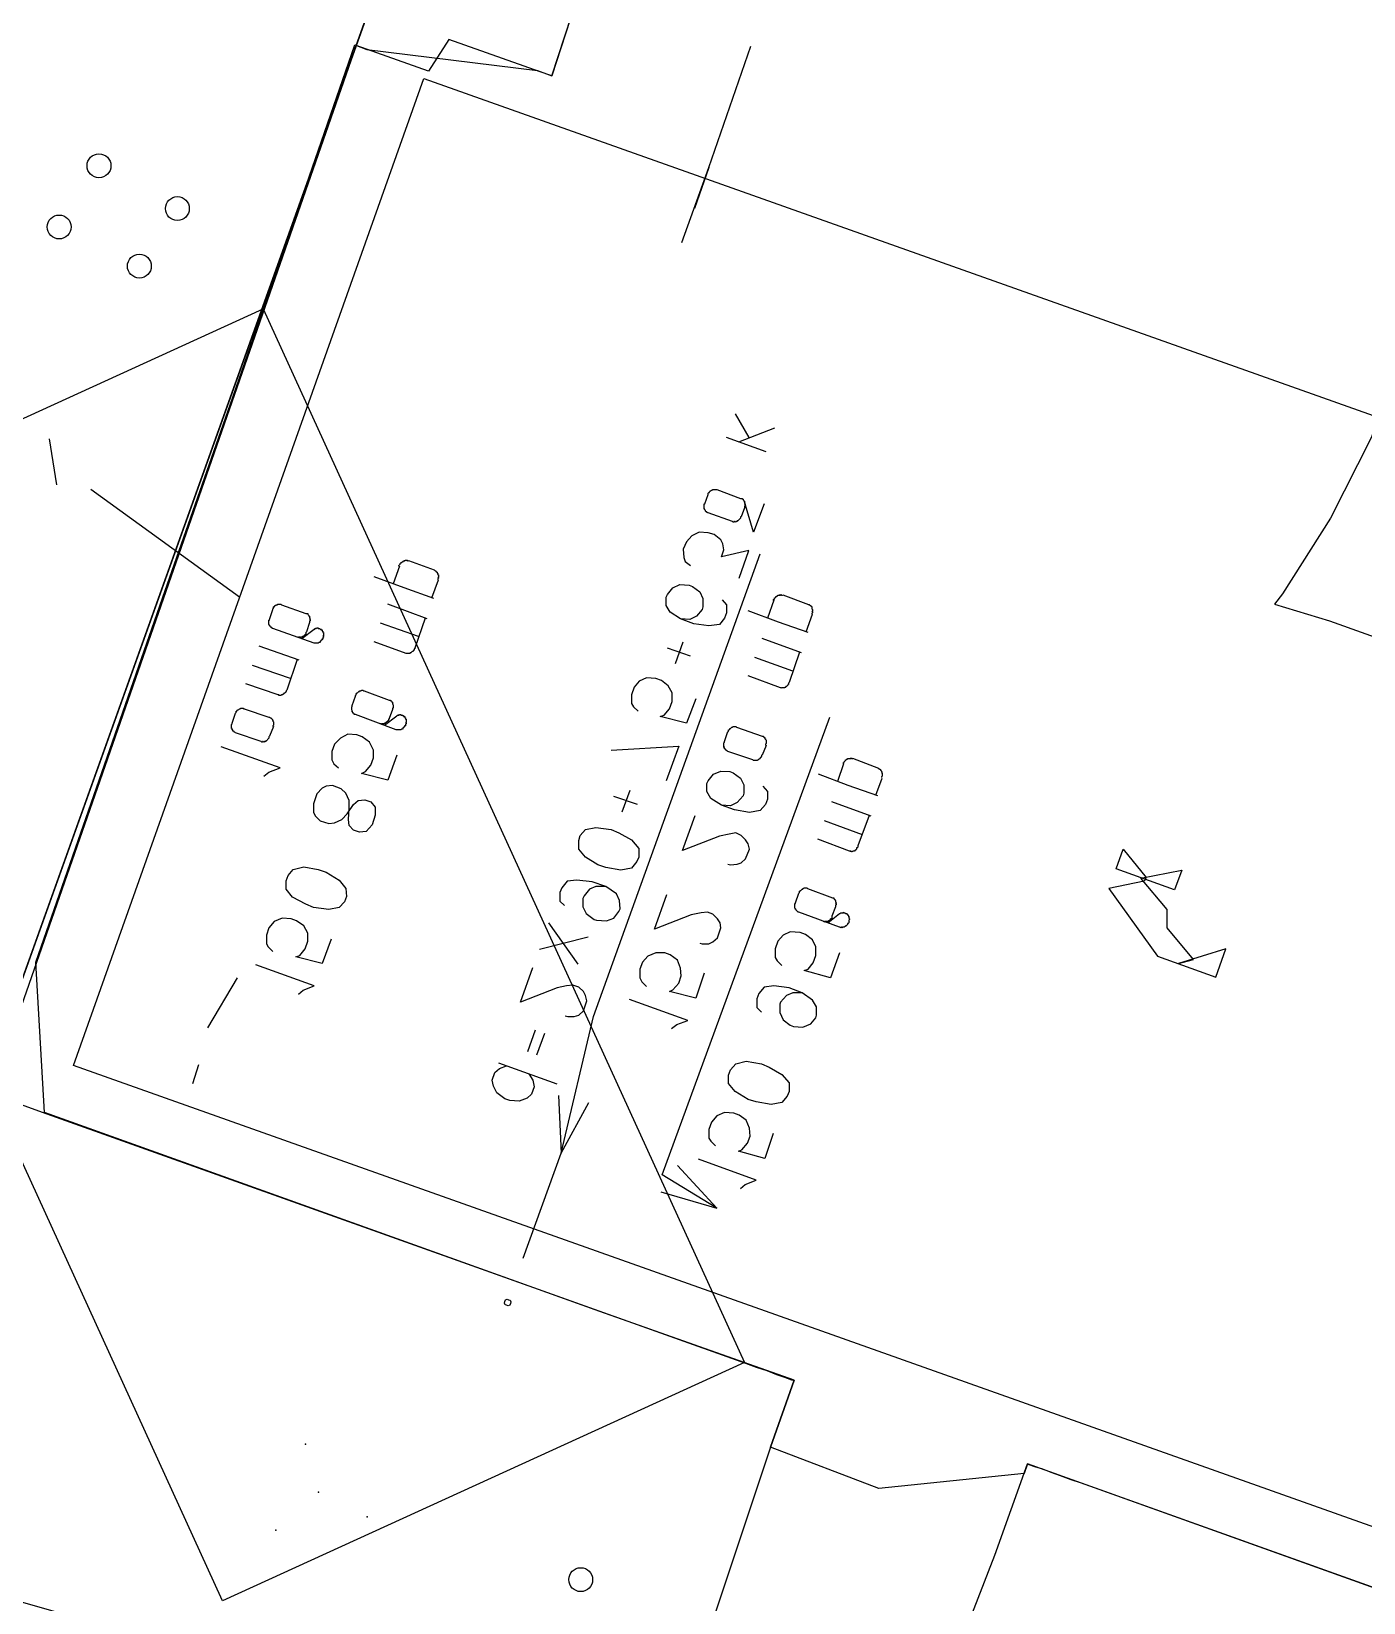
# Model space of a CAD drawing. Header units: metres. Extents: x 20 to 357, y 34 to 206.
# Drawn here: x 287.11 to 309.42, y 136.26 to 162.58 of the extents above; entities that cross this region are included whole.
import ezdxf

# ---------------------------------------------------------------- set-up
doc = ezdxf.new("R2010")
doc.units = ezdxf.units.M
for name, color, linetype in [('BOUNDARY', 7, 'Continuous'), ('BUILDING', 7, 'Continuous'), ('ELECTR_CABLE_COMM', 7, 'Continuous'), ('GRASS', 7, 'Continuous'), ('HEAT', 7, 'Continuous'), ('SEWER', 7, 'Continuous'), ('TREE', 7, 'Continuous'), ('WATER_PIPELINE', 7, 'Continuous')]:
    doc.layers.add(name, color=color, linetype=linetype)

# ---------------------------------------------------------------- blocks, each defined once
blk = doc.blocks.new('БАРБАРИС_ТУНБЕРГА')
blk.add_circle((0, 0), 0.2)
blk = doc.blocks.new('МОЖЖЕВЕЛЬНИК')
blk.add_circle((0, 0), 0.2)
blk = doc.blocks.new('КАЛИНА_ОБЫКНОВЕННАЯ')
blk.add_circle((0, 0), 0.2)

msp = doc.modelspace()

# ---------------------------------------------------------------- linework, layer by layer
at = {"layer": 'BOUNDARY'}
msp.add_lwpolyline([(309.839, 136.421), (303.79, 138.587), (303.79, 138.587), (303.735, 138.423), (301.305, 138.17), (299.49, 138.862), (299.49, 138.862), (299.886, 139.984), (299.886, 139.984), (296.631, 141.139), (293.529, 142.25), (287.326, 144.471), (287.183, 146.99), (289.35, 153.215), (290.439, 156.327), (291.462, 159.275), (291.462, 159.275), (292.528, 162.354), (292.528, 162.354), (292.726, 162.277), (295.586, 161.926), (295.828, 161.838), (295.828, 161.838), (297.796, 167.854)], dxfattribs=at)
at = {"layer": 'BUILDING'}
for points in [[(293.683, 161.794), (309.678, 156.114), (309.546, 155.77), (308.87, 154.428), (308.063, 153.16), (307.928, 152.988), (308.848, 152.709), (314.875, 150.55), (317.236, 149.713), (312.537, 136.48), (287.812, 145.26)], [(290.989, 157.933), (299.05, 140.281), (290.307, 136.288), (282.246, 153.94)], [(305.968, 147.089), (306.947, 146.737), (307.112, 147.21), (306.32, 146.968), (306.573, 147.034), (306.133, 147.562), (306.133, 147.87), (305.693, 148.398), (305.693, 148.398), (306.375, 148.53), (306.254, 148.2), (305.275, 148.552), (305.396, 148.882), (305.781, 148.409), (305.748, 148.343), (305.154, 148.222)]]:
    msp.add_lwpolyline(points, close=True, dxfattribs=at)
at = {"layer": 'ELECTR_CABLE_COMM'}
for points in [[(287.535, 154.986), (287.414, 155.756)], [(290.593, 153.105), (288.107, 154.909)], [(291.154, 152.896), (291.154, 152.907), (291.154, 152.907), (291.165, 152.918), (291.165, 152.918), (291.165, 152.929), (291.165, 152.929), (291.165, 152.94), (291.165, 152.94), (291.176, 152.929), (291.176, 152.929), (291.176, 152.94), (291.176, 152.94), (291.176, 152.951), (291.176, 152.951), (291.187, 152.951), (291.187, 152.951), (291.187, 152.962), (291.187, 152.962), (291.198, 152.962), (291.198, 152.962), (291.209, 152.973), (291.209, 152.973), (291.209, 152.962), (291.209, 152.962), (291.22, 152.973), (291.22, 152.973), (291.231, 152.973), (291.231, 152.973), (291.231, 152.984), (291.231, 152.984), (291.242, 152.984), (291.242, 152.984), (291.253, 152.984), (291.253, 152.984), (291.264, 152.984), (291.264, 152.984), (291.275, 152.984), (291.275, 152.984), (291.286, 152.984), (291.286, 152.984), (291.297, 152.973)], [(291.297, 152.973), (291.704, 152.83)], [(291.154, 152.577), (291.143, 152.577), (291.143, 152.577), (291.143, 152.588), (291.143, 152.588), (291.132, 152.588), (291.132, 152.588), (291.132, 152.599), (291.132, 152.599), (291.121, 152.599), (291.121, 152.599), (291.11, 152.61), (291.11, 152.61), (291.11, 152.621), (291.11, 152.621), (291.099, 152.621), (291.099, 152.621), (291.099, 152.632), (291.099, 152.632), (291.088, 152.643), (291.088, 152.643), (291.088, 152.654), (291.088, 152.654), (291.088, 152.665), (291.088, 152.665), (291.088, 152.676), (291.088, 152.676), (291.088, 152.687), (291.088, 152.687), (291.088, 152.698), (291.088, 152.698), (291.088, 152.709), (291.088, 152.709), (291.088, 152.72), (291.088, 152.72), (291.099, 152.72), (291.099, 152.72), (291.099, 152.731)], [(291.099, 152.731), (291.154, 152.896)], [(291.704, 152.83), (291.714, 152.83), (291.714, 152.83), (291.725, 152.83), (291.725, 152.83), (291.736, 152.83), (291.736, 152.83), (291.736, 152.819), (291.736, 152.819), (291.747, 152.808), (291.747, 152.808), (291.758, 152.797), (291.758, 152.797), (291.758, 152.786), (291.758, 152.786), (291.769, 152.786), (291.769, 152.786), (291.769, 152.775), (291.769, 152.775), (291.769, 152.764), (291.769, 152.764), (291.78, 152.753), (291.78, 152.753), (291.769, 152.753), (291.769, 152.753), (291.78, 152.742), (291.78, 152.742), (291.78, 152.731), (291.78, 152.731), (291.769, 152.72), (291.769, 152.72), (291.78, 152.72), (291.78, 152.72), (291.78, 152.709), (291.78, 152.709), (291.769, 152.698), (291.769, 152.698), (291.769, 152.687), (291.769, 152.687), (291.769, 152.676)], [(291.769, 152.676), (291.714, 152.522)], [(291.989, 152.423), (291.989, 152.412), (291.989, 152.412), (291.989, 152.401), (291.989, 152.401), (291.978, 152.412), (291.978, 152.412), (291.978, 152.401), (291.978, 152.401), (291.978, 152.39), (291.978, 152.39), (291.967, 152.39), (291.967, 152.39), (291.967, 152.379), (291.967, 152.379), (291.956, 152.379), (291.956, 152.379), (291.956, 152.368), (291.956, 152.368), (291.945, 152.368), (291.945, 152.368), (291.945, 152.357), (291.945, 152.357), (291.945, 152.346), (291.945, 152.346), (291.934, 152.357), (291.934, 152.357), (291.934, 152.346), (291.934, 152.346), (291.923, 152.346), (291.923, 152.346), (291.912, 152.335), (291.912, 152.335), (291.901, 152.335), (291.901, 152.335), (291.89, 152.335), (291.89, 152.335), (291.879, 152.335), (291.879, 152.335), (291.868, 152.335), (291.868, 152.335), (291.857, 152.335), (291.857, 152.335), (291.846, 152.335), (291.846, 152.335), (291.154, 152.577)], [(291.714, 152.522), (291.704, 152.511), (291.704, 152.511), (291.704, 152.5), (291.704, 152.5), (291.704, 152.489), (291.704, 152.489), (291.704, 152.478), (291.704, 152.478), (291.692, 152.478), (291.692, 152.478), (291.682, 152.467), (291.682, 152.467), (291.67, 152.456), (291.67, 152.456), (291.66, 152.445), (291.66, 152.445), (291.649, 152.445), (291.649, 152.445), (291.649, 152.434), (291.649, 152.434), (291.638, 152.445), (291.638, 152.445), (291.638, 152.434), (291.638, 152.434), (291.627, 152.434), (291.627, 152.434), (291.616, 152.434), (291.616, 152.434), (291.605, 152.423), (291.605, 152.423), (291.605, 152.434), (291.605, 152.434), (291.594, 152.434), (291.594, 152.434), (291.594, 152.423), (291.594, 152.423), (291.583, 152.434), (291.583, 152.434), (291.572, 152.434)], [(291.638, 152.412), (291.846, 152.566), (291.846, 152.566), (291.857, 152.566), (291.857, 152.566), (291.857, 152.577), (291.857, 152.577), (291.868, 152.577), (291.868, 152.577), (291.879, 152.577), (291.879, 152.577), (291.879, 152.588), (291.879, 152.588), (291.89, 152.577), (291.89, 152.577), (291.901, 152.588), (291.901, 152.588), (291.912, 152.588), (291.912, 152.588), (291.912, 152.577), (291.912, 152.577), (291.923, 152.577), (291.923, 152.577), (291.934, 152.577), (291.934, 152.577), (291.945, 152.566), (291.945, 152.566), (291.956, 152.566), (291.956, 152.566), (291.967, 152.566), (291.967, 152.566), (291.956, 152.555), (291.956, 152.555), (291.967, 152.555), (291.967, 152.555), (291.978, 152.555), (291.978, 152.555), (291.978, 152.544), (291.978, 152.544), (291.978, 152.533), (291.978, 152.533), (291.989, 152.533), (291.989, 152.533), (291.989, 152.522), (291.989, 152.522), (291.989, 152.511), (291.989, 152.511), (292, 152.511), (292, 152.511), (292, 152.5), (292, 152.5), (292, 152.489), (292, 152.489), (292, 152.478), (292, 152.478), (292, 152.467), (292, 152.467), (292, 152.456), (292, 152.456), (291.989, 152.456), (291.989, 152.456), (292, 152.445), (292, 152.445), (292, 152.434), (292, 152.434), (291.989, 152.423)], [(291.594, 152.049), (290.923, 152.28)], [(291.561, 152.06), (291.385, 151.543), (291.385, 151.543), (291.374, 151.532), (291.374, 151.532), (291.374, 151.521), (291.374, 151.521), (291.363, 151.51), (291.363, 151.51), (291.363, 151.499), (291.363, 151.499), (291.352, 151.499), (291.352, 151.499), (291.341, 151.488), (291.341, 151.488), (291.33, 151.488), (291.33, 151.488), (291.33, 151.477), (291.33, 151.477), (291.319, 151.477), (291.319, 151.477), (291.319, 151.466), (291.319, 151.466), (291.308, 151.466), (291.308, 151.466), (291.297, 151.466), (291.297, 151.466), (291.286, 151.455), (291.286, 151.455), (291.275, 151.455), (291.275, 151.455), (291.264, 151.466), (291.264, 151.466), (291.264, 151.455), (291.264, 151.455), (291.253, 151.455), (291.253, 151.455), (291.253, 151.466), (291.253, 151.466), (291.242, 151.466), (291.242, 151.466), (290.703, 151.653)], [(291.451, 151.741), (290.813, 151.961)], [(290.472, 150.993), (290.527, 151.158)], [(290.527, 151.158), (290.538, 151.169), (290.538, 151.169), (290.538, 151.18), (290.538, 151.18), (290.538, 151.191), (290.538, 151.191), (290.549, 151.191), (290.549, 151.191), (290.549, 151.202), (290.549, 151.202), (290.56, 151.202), (290.56, 151.202), (290.56, 151.213), (290.56, 151.213), (290.571, 151.213), (290.571, 151.213), (290.582, 151.224), (290.582, 151.224), (290.593, 151.235), (290.593, 151.235), (290.604, 151.235), (290.604, 151.235), (290.615, 151.246), (290.615, 151.246), (290.626, 151.246), (290.626, 151.246), (290.637, 151.246), (290.637, 151.246), (290.648, 151.246), (290.648, 151.246), (290.659, 151.246), (290.659, 151.246), (290.659, 151.235), (290.659, 151.235), (290.67, 151.235)], [(290.67, 151.235), (291.088, 151.092)], [(291.088, 151.092), (291.099, 151.092), (291.099, 151.092), (291.11, 151.081), (291.11, 151.081), (291.121, 151.081), (291.121, 151.081), (291.132, 151.07), (291.132, 151.07), (291.143, 151.059), (291.143, 151.059), (291.143, 151.048), (291.143, 151.048), (291.154, 151.048), (291.154, 151.048), (291.154, 151.037), (291.154, 151.037), (291.154, 151.026), (291.154, 151.026), (291.165, 151.015), (291.165, 151.015), (291.165, 151.004), (291.165, 151.004), (291.165, 150.993), (291.165, 150.993), (291.165, 150.982), (291.165, 150.982), (291.165, 150.971), (291.165, 150.971), (291.165, 150.96), (291.165, 150.96), (291.154, 150.949), (291.154, 150.949), (291.154, 150.938), (291.154, 150.938), (291.165, 150.938)], [(290.527, 150.828), (290.516, 150.839), (290.516, 150.839), (290.505, 150.839), (290.505, 150.839), (290.505, 150.85), (290.505, 150.85), (290.494, 150.85), (290.494, 150.85), (290.494, 150.861), (290.494, 150.861), (290.483, 150.861), (290.483, 150.861), (290.483, 150.872), (290.483, 150.872), (290.472, 150.872), (290.472, 150.872), (290.483, 150.883), (290.483, 150.883), (290.472, 150.894), (290.472, 150.894), (290.461, 150.894), (290.461, 150.894), (290.472, 150.894), (290.472, 150.894), (290.472, 150.905), (290.472, 150.905), (290.461, 150.905), (290.461, 150.905), (290.461, 150.916), (290.461, 150.916), (290.461, 150.927), (290.461, 150.927), (290.461, 150.938), (290.461, 150.938), (290.461, 150.949), (290.461, 150.949), (290.461, 150.96), (290.461, 150.96), (290.461, 150.971), (290.461, 150.971), (290.472, 150.982), (290.472, 150.982), (290.472, 150.993)], [(290.956, 150.685), (290.527, 150.828)], [(291.165, 150.938), (291.099, 150.773)], [(291, 150.103), (291.088, 150.169), (291.088, 150.169), (291.275, 150.246), (291.275, 150.246), (290.285, 150.597)], [(291.099, 150.773), (291.088, 150.762), (291.088, 150.762), (291.088, 150.751), (291.088, 150.751), (291.088, 150.74), (291.088, 150.74), (291.077, 150.729), (291.077, 150.729), (291.066, 150.718), (291.066, 150.718), (291.055, 150.707), (291.055, 150.707), (291.044, 150.696), (291.044, 150.696), (291.033, 150.696), (291.033, 150.696), (291.033, 150.685), (291.033, 150.685), (291.022, 150.685), (291.022, 150.685), (291.011, 150.685), (291.011, 150.685), (291.011, 150.674), (291.011, 150.674), (291, 150.685), (291, 150.685), (290.989, 150.674), (290.989, 150.674), (290.989, 150.685), (290.989, 150.685), (290.978, 150.685), (290.978, 150.685), (290.978, 150.674), (290.978, 150.674), (290.967, 150.674), (290.967, 150.674), (290.956, 150.685)]]:
    msp.add_lwpolyline(points, dxfattribs=at)
at = {"layer": 'GRASS'}
for points in [[(298.027, 168.601), (295.828, 161.838), (295.63, 161.904), (294.101, 162.442), (293.76, 161.915), (292.55, 162.343), (295.025, 169.272), (283.587, 137.301)], [(296.642, 133.495), (284.676, 136.916), (283.719, 137.246), (283.587, 137.301), (292.55, 162.343), (286.424, 144.79), (287.37, 144.449), (299.072, 140.27), (299.248, 140.204), (299.424, 140.149), (299.589, 140.083), (299.721, 140.039), (299.842, 139.995), (299.886, 139.984), (299.49, 138.862), (298.951, 137.257), (298.148, 134.848)], [(313.645, 128.106), (302.394, 131.835), (302.218, 131.912), (302.064, 132.011), (301.932, 132.143), (301.822, 132.297), (301.745, 132.462), (301.69, 132.648), (301.69, 132.703), (301.679, 132.835), (301.701, 133.011), (301.745, 133.198), (301.921, 133.649), (302.581, 135.343), (303.243, 137.055), (303.79, 138.587), (303.812, 138.576), (303.911, 138.543), (304.043, 138.5), (304.186, 138.445), (304.34, 138.39), (304.516, 138.324), (304.692, 138.269), (315.855, 134.276)]]:
    msp.add_lwpolyline(points, dxfattribs=at)
at = {"layer": 'HEAT'}
for points in [[(298.896, 156.173), (299.127, 155.778)], [(299.556, 155.932), (298.951, 155.701)], [(299.413, 155.536), (298.753, 155.778)], [(298.39, 154.667), (298.445, 154.821)], [(298.445, 154.821), (298.445, 154.832), (298.445, 154.832), (298.445, 154.843), (298.445, 154.843), (298.456, 154.854), (298.456, 154.854), (298.467, 154.854), (298.467, 154.854), (298.467, 154.865), (298.467, 154.865), (298.478, 154.876), (298.478, 154.876), (298.478, 154.887), (298.478, 154.887), (298.489, 154.887), (298.489, 154.887), (298.5, 154.898), (298.5, 154.898), (298.511, 154.898), (298.511, 154.898), (298.522, 154.909), (298.522, 154.909), (298.533, 154.909), (298.533, 154.909), (298.544, 154.909), (298.544, 154.909), (298.555, 154.909), (298.555, 154.909), (298.566, 154.909), (298.566, 154.909), (298.577, 154.909), (298.577, 154.909), (298.588, 154.909)], [(298.588, 154.909), (298.984, 154.755)], [(298.984, 154.755), (298.995, 154.755), (298.995, 154.755), (299.006, 154.755), (299.006, 154.755), (299.017, 154.755), (299.017, 154.755), (299.017, 154.744), (299.017, 154.744), (299.028, 154.744), (299.028, 154.744), (299.028, 154.733), (299.028, 154.733), (299.039, 154.722), (299.039, 154.722), (299.039, 154.711), (299.039, 154.711), (299.05, 154.711), (299.05, 154.711), (299.05, 154.7), (299.05, 154.7), (299.05, 154.689), (299.05, 154.689), (299.061, 154.678), (299.061, 154.678), (299.05, 154.678), (299.05, 154.678), (299.061, 154.667), (299.061, 154.667), (299.061, 154.656), (299.061, 154.656), (299.05, 154.645), (299.05, 154.645), (299.061, 154.645), (299.061, 154.645), (299.061, 154.634), (299.061, 154.634), (299.05, 154.623), (299.05, 154.623), (299.05, 154.612), (299.05, 154.612), (299.05, 154.601)], [(298.445, 154.513), (298.434, 154.513), (298.434, 154.513), (298.434, 154.524), (298.434, 154.524), (298.423, 154.524), (298.423, 154.524), (298.423, 154.535), (298.423, 154.535), (298.412, 154.535), (298.412, 154.535), (298.401, 154.546), (298.401, 154.546), (298.401, 154.557), (298.401, 154.557), (298.39, 154.568), (298.39, 154.568), (298.39, 154.579), (298.39, 154.579), (298.379, 154.579), (298.379, 154.579), (298.379, 154.59), (298.379, 154.59), (298.379, 154.601), (298.379, 154.601), (298.379, 154.612), (298.379, 154.612), (298.379, 154.623), (298.379, 154.623), (298.379, 154.634), (298.379, 154.634), (298.379, 154.645), (298.379, 154.645), (298.379, 154.656), (298.379, 154.656), (298.379, 154.667), (298.379, 154.667), (298.39, 154.667)], [(298.852, 154.37), (298.445, 154.513)], [(299.05, 154.601), (298.995, 154.447)], [(299.38, 154.667), (299.204, 154.194), (299.204, 154.194), (299.05, 154.7)], [(298.995, 154.447), (298.984, 154.447), (298.984, 154.447), (298.984, 154.436), (298.984, 154.436), (298.984, 154.425), (298.984, 154.425), (298.973, 154.414), (298.973, 154.414), (298.962, 154.403), (298.962, 154.403), (298.951, 154.392), (298.951, 154.392), (298.94, 154.381), (298.94, 154.381), (298.929, 154.381), (298.929, 154.381), (298.929, 154.37), (298.929, 154.37), (298.918, 154.37), (298.918, 154.37), (298.907, 154.37), (298.907, 154.37), (298.907, 154.359), (298.907, 154.359), (298.896, 154.37), (298.896, 154.37), (298.885, 154.359), (298.885, 154.359), (298.885, 154.37), (298.885, 154.37), (298.874, 154.37), (298.874, 154.37), (298.874, 154.359), (298.874, 154.359), (298.863, 154.359), (298.863, 154.359), (298.852, 154.37)], [(298.962, 153.424), (299.127, 153.886), (299.127, 153.886), (298.665, 153.776), (298.665, 153.776), (298.709, 153.897), (298.709, 153.897), (298.687, 153.996), (298.687, 153.996), (298.654, 154.062), (298.654, 154.062), (298.544, 154.15), (298.544, 154.15), (298.445, 154.183), (298.445, 154.183), (298.291, 154.194), (298.291, 154.194), (298.17, 154.128), (298.17, 154.128), (298.082, 154.029), (298.082, 154.029), (298.027, 153.908), (298.027, 153.908), (298.038, 153.765), (298.038, 153.765), (298.06, 153.699), (298.06, 153.699), (298.148, 153.633)], [(295.938, 144.757), (295.982, 143.79), (295.982, 143.79), (296.521, 146.077), (296.521, 146.077), (299.314, 153.831)], [(298.676, 153.061), (298.753, 152.973), (298.753, 152.973), (298.753, 152.841), (298.753, 152.841), (298.72, 152.753), (298.72, 152.753), (298.632, 152.643), (298.632, 152.643), (298.456, 152.621), (298.456, 152.621), (298.203, 152.654), (298.203, 152.654), (297.983, 152.742), (297.983, 152.742), (297.807, 152.852), (297.807, 152.852), (297.741, 152.962), (297.741, 152.962), (297.741, 153.105), (297.741, 153.105), (297.763, 153.149), (297.763, 153.149), (297.851, 153.259), (297.851, 153.259), (297.972, 153.314), (297.972, 153.314), (298.126, 153.303), (298.126, 153.303), (298.181, 153.281), (298.181, 153.281), (298.302, 153.193), (298.302, 153.193), (298.357, 153.083), (298.357, 153.083), (298.357, 152.94), (298.357, 152.94), (298.346, 152.896), (298.346, 152.896), (298.247, 152.786), (298.247, 152.786), (298.137, 152.731), (298.137, 152.731), (297.983, 152.742)], [(299.545, 153.05), (299.435, 152.753)], [(299.534, 153.05), (299.534, 153.061), (299.534, 153.061), (299.545, 153.061), (299.545, 153.061), (299.545, 153.072), (299.545, 153.072), (299.556, 153.072), (299.556, 153.072), (299.556, 153.083), (299.556, 153.083), (299.556, 153.094), (299.556, 153.094), (299.567, 153.094), (299.567, 153.094), (299.578, 153.105), (299.578, 153.105), (299.578, 153.116), (299.578, 153.116), (299.589, 153.116), (299.589, 153.116), (299.6, 153.127), (299.6, 153.127), (299.611, 153.127), (299.611, 153.127), (299.611, 153.138), (299.611, 153.138), (299.622, 153.138), (299.622, 153.138), (299.633, 153.138), (299.633, 153.138), (299.644, 153.138), (299.644, 153.138), (299.644, 153.149), (299.644, 153.149), (299.655, 153.138), (299.655, 153.138), (299.666, 153.138), (299.666, 153.138), (299.666, 153.149), (299.666, 153.149), (299.677, 153.138), (299.677, 153.138), (299.688, 153.138)], [(300.128, 152.973), (299.699, 153.138)], [(300.128, 152.984), (300.128, 152.973), (300.128, 152.973), (300.139, 152.973), (300.139, 152.973), (300.15, 152.962), (300.15, 152.962), (300.161, 152.962), (300.161, 152.962), (300.161, 152.951), (300.161, 152.951), (300.172, 152.951), (300.172, 152.951), (300.172, 152.94), (300.172, 152.94), (300.183, 152.94), (300.183, 152.94), (300.183, 152.929), (300.183, 152.929), (300.183, 152.918), (300.183, 152.918), (300.183, 152.907), (300.183, 152.907), (300.194, 152.896), (300.194, 152.896), (300.194, 152.885), (300.194, 152.885), (300.194, 152.874), (300.194, 152.874), (300.183, 152.863), (300.183, 152.863), (300.194, 152.863), (300.194, 152.863), (300.194, 152.852), (300.194, 152.852), (300.194, 152.841), (300.194, 152.841), (300.183, 152.83), (300.183, 152.83), (300.183, 152.819)], [(300.117, 152.511), (299.622, 152.687), (299.622, 152.687), (299.116, 152.874)], [(300.084, 152.522), (300.194, 152.819)], [(300.007, 152.17), (299.347, 152.412)], [(298.148, 152.115), (297.763, 152.247)], [(297.895, 151.994), (298.027, 152.357)], [(299.974, 152.181), (299.798, 151.675), (299.798, 151.675), (299.787, 151.664), (299.787, 151.664), (299.787, 151.653), (299.787, 151.653), (299.787, 151.642), (299.787, 151.642), (299.776, 151.642), (299.776, 151.642), (299.776, 151.631), (299.776, 151.631), (299.765, 151.62), (299.765, 151.62), (299.754, 151.609), (299.754, 151.609), (299.743, 151.609), (299.743, 151.609), (299.743, 151.598), (299.743, 151.598), (299.732, 151.598), (299.732, 151.598), (299.732, 151.587), (299.732, 151.587), (299.721, 151.598), (299.721, 151.598), (299.721, 151.587), (299.721, 151.587), (299.71, 151.587), (299.71, 151.587), (299.699, 151.587), (299.699, 151.587), (299.688, 151.587), (299.688, 151.587), (299.677, 151.587), (299.677, 151.587), (299.677, 151.576), (299.677, 151.576), (299.666, 151.587), (299.666, 151.587), (299.655, 151.587), (299.655, 151.587), (299.116, 151.785)], [(299.864, 151.862), (299.226, 152.093)], [(298.236, 151.4), (298.082, 150.993), (298.082, 150.993), (297.642, 151.103), (297.642, 151.103), (297.708, 151.125), (297.708, 151.125), (297.796, 151.235), (297.796, 151.235), (297.84, 151.356), (297.84, 151.356), (297.84, 151.499), (297.84, 151.499), (297.774, 151.62), (297.774, 151.62), (297.664, 151.708), (297.664, 151.708), (297.566, 151.741), (297.566, 151.741), (297.412, 151.752), (297.412, 151.752), (297.291, 151.697), (297.291, 151.697), (297.203, 151.598), (297.203, 151.598), (297.159, 151.466), (297.159, 151.466), (297.159, 151.323), (297.159, 151.323), (297.192, 151.268), (297.192, 151.268), (297.269, 151.191)], [(298.72, 150.685), (298.775, 150.85)], [(298.775, 150.85), (298.786, 150.85), (298.786, 150.85), (298.786, 150.861), (298.786, 150.861), (298.786, 150.872), (298.786, 150.872), (298.786, 150.883), (298.786, 150.883), (298.797, 150.883), (298.797, 150.883), (298.808, 150.894), (298.808, 150.894), (298.808, 150.905), (298.808, 150.905), (298.819, 150.905), (298.819, 150.905), (298.83, 150.916), (298.83, 150.916), (298.841, 150.927), (298.841, 150.927), (298.852, 150.927), (298.852, 150.927), (298.863, 150.938), (298.863, 150.938), (298.874, 150.938), (298.874, 150.938), (298.885, 150.938), (298.885, 150.938), (298.896, 150.938), (298.896, 150.938), (298.907, 150.938), (298.907, 150.938), (298.918, 150.927)], [(298.918, 150.927), (299.347, 150.773)], [(296.818, 150.542), (297.95, 150.608), (297.95, 150.608), (297.741, 150.026)], [(298.775, 150.52), (298.764, 150.531), (298.764, 150.531), (298.753, 150.531), (298.753, 150.531), (298.753, 150.542), (298.753, 150.542), (298.742, 150.542), (298.742, 150.542), (298.742, 150.553), (298.742, 150.553), (298.731, 150.553), (298.731, 150.553), (298.731, 150.564), (298.731, 150.564), (298.72, 150.564), (298.72, 150.564), (298.72, 150.575), (298.72, 150.575), (298.72, 150.586), (298.72, 150.586), (298.709, 150.586), (298.709, 150.586), (298.709, 150.597), (298.709, 150.597), (298.72, 150.597), (298.72, 150.597), (298.709, 150.597), (298.709, 150.597), (298.709, 150.608), (298.709, 150.608), (298.709, 150.619), (298.709, 150.619), (298.709, 150.63), (298.709, 150.63), (298.709, 150.641), (298.709, 150.641), (298.709, 150.652), (298.709, 150.652), (298.709, 150.663), (298.709, 150.663), (298.72, 150.674), (298.72, 150.674), (298.72, 150.685)], [(299.347, 150.773), (299.358, 150.773), (299.358, 150.773), (299.369, 150.773), (299.369, 150.773), (299.369, 150.762), (299.369, 150.762), (299.38, 150.751), (299.38, 150.751), (299.391, 150.751), (299.391, 150.751), (299.391, 150.74), (299.391, 150.74), (299.391, 150.729), (299.391, 150.729), (299.402, 150.729), (299.402, 150.729), (299.402, 150.718), (299.402, 150.718), (299.413, 150.707), (299.413, 150.707), (299.413, 150.696), (299.413, 150.696), (299.413, 150.685), (299.413, 150.685), (299.413, 150.674), (299.413, 150.674), (299.413, 150.663), (299.413, 150.663), (299.413, 150.652), (299.413, 150.652), (299.402, 150.641), (299.402, 150.641), (299.402, 150.63), (299.402, 150.63), (299.413, 150.619)], [(299.413, 150.619), (299.347, 150.454)], [(299.193, 150.377), (298.775, 150.52)], [(299.347, 150.454), (299.336, 150.454), (299.336, 150.454), (299.336, 150.443), (299.336, 150.443), (299.336, 150.432), (299.336, 150.432), (299.325, 150.421), (299.325, 150.421), (299.325, 150.41), (299.325, 150.41), (299.314, 150.41), (299.314, 150.41), (299.314, 150.399), (299.314, 150.399), (299.303, 150.399), (299.303, 150.399), (299.303, 150.388), (299.303, 150.388), (299.292, 150.388), (299.292, 150.388), (299.281, 150.377), (299.281, 150.377), (299.27, 150.366), (299.27, 150.366), (299.259, 150.377), (299.259, 150.377), (299.259, 150.366), (299.259, 150.366), (299.248, 150.366), (299.248, 150.366), (299.237, 150.366), (299.237, 150.366), (299.226, 150.366), (299.226, 150.366), (299.215, 150.366), (299.215, 150.366), (299.204, 150.366), (299.204, 150.366), (299.193, 150.377)], [(299.358, 149.938), (299.435, 149.85), (299.435, 149.85), (299.435, 149.718), (299.435, 149.718), (299.402, 149.63), (299.402, 149.63), (299.314, 149.531), (299.314, 149.531), (299.138, 149.498), (299.138, 149.498), (298.885, 149.542), (298.885, 149.542), (298.665, 149.619), (298.665, 149.619), (298.489, 149.729), (298.489, 149.729), (298.423, 149.85), (298.423, 149.85), (298.423, 149.982), (298.423, 149.982), (298.445, 150.026), (298.445, 150.026), (298.533, 150.136), (298.533, 150.136), (298.654, 150.191), (298.654, 150.191), (298.808, 150.18), (298.808, 150.18), (298.863, 150.158), (298.863, 150.158), (298.984, 150.07), (298.984, 150.07), (299.039, 149.96), (299.039, 149.96), (299.039, 149.817), (299.039, 149.817), (299.028, 149.773), (299.028, 149.773), (298.929, 149.663), (298.929, 149.663), (298.819, 149.608), (298.819, 149.608), (298.665, 149.619)], [(297.258, 149.63), (296.862, 149.762)], [(297.005, 149.509), (297.137, 149.872)], [(297.247, 148.673), (297.159, 148.563), (297.159, 148.563), (296.983, 148.53), (296.983, 148.53), (296.73, 148.574), (296.73, 148.574), (296.598, 148.618), (296.598, 148.618), (296.389, 148.75), (296.389, 148.75), (296.279, 148.882), (296.279, 148.882), (296.279, 149.025), (296.279, 149.025), (296.301, 149.113), (296.301, 149.113), (296.389, 149.212), (296.389, 149.212), (296.565, 149.245), (296.565, 149.245), (296.818, 149.212), (296.818, 149.212), (296.95, 149.157), (296.95, 149.157), (297.159, 149.036), (297.159, 149.036), (297.28, 148.893), (297.28, 148.893), (297.28, 148.75), (297.28, 148.75), (297.247, 148.673)], [(298.775, 148.629), (298.819, 148.618), (298.819, 148.618), (298.929, 148.629), (298.929, 148.629), (298.995, 148.651), (298.995, 148.651), (299.072, 148.717), (299.072, 148.717), (299.138, 148.882), (299.138, 148.882), (299.116, 148.97), (299.116, 148.97), (299.072, 149.036), (299.072, 149.036), (298.995, 149.113), (298.995, 149.113), (298.907, 149.157), (298.907, 149.157), (298.797, 149.135), (298.797, 149.135), (298.632, 149.102), (298.632, 149.102), (298.016, 148.86), (298.016, 148.86), (298.225, 149.443)], [(296.73, 148.255), (296.565, 148.255), (296.565, 148.255), (296.455, 148.211), (296.455, 148.211), (296.367, 148.101), (296.367, 148.101), (296.345, 148.057), (296.345, 148.057), (296.345, 147.914), (296.345, 147.914), (296.4, 147.804), (296.4, 147.804), (296.532, 147.705), (296.532, 147.705), (296.576, 147.694), (296.576, 147.694), (296.741, 147.683), (296.741, 147.683), (296.862, 147.727), (296.862, 147.727), (296.95, 147.837), (296.95, 147.837), (296.972, 147.881), (296.972, 147.881), (296.961, 148.024), (296.961, 148.024), (296.906, 148.134), (296.906, 148.134), (296.73, 148.255), (296.73, 148.255), (296.499, 148.332), (296.499, 148.332), (296.246, 148.365), (296.246, 148.365), (296.081, 148.343), (296.081, 148.343), (295.993, 148.233), (295.993, 148.233), (295.96, 148.156), (295.96, 148.156), (295.96, 148.013), (295.96, 148.013), (296.037, 147.936)], [(298.302, 147.309), (298.346, 147.298), (298.346, 147.298), (298.456, 147.298), (298.456, 147.298), (298.522, 147.331), (298.522, 147.331), (298.599, 147.397), (298.599, 147.397), (298.654, 147.562), (298.654, 147.562), (298.643, 147.65), (298.643, 147.65), (298.599, 147.716), (298.599, 147.716), (298.522, 147.793), (298.522, 147.793), (298.434, 147.826), (298.434, 147.826), (298.324, 147.815), (298.324, 147.815), (298.159, 147.782), (298.159, 147.782), (297.544, 147.54), (297.544, 147.54), (297.752, 148.123)], [(296.268, 146.957), (295.773, 147.65)], [(296.433, 147.408), (295.619, 147.199)], [(298.379, 146.803), (298.236, 146.385), (298.236, 146.385), (297.796, 146.495), (297.796, 146.495), (297.851, 146.528), (297.851, 146.528), (297.95, 146.638), (297.95, 146.638), (297.994, 146.759), (297.994, 146.759), (297.983, 146.891), (297.983, 146.891), (297.928, 147.023), (297.928, 147.023), (297.807, 147.111), (297.807, 147.111), (297.719, 147.144), (297.719, 147.144), (297.566, 147.144), (297.566, 147.144), (297.434, 147.089), (297.434, 147.089), (297.346, 146.99), (297.346, 146.99), (297.302, 146.869), (297.302, 146.869), (297.302, 146.726), (297.302, 146.726), (297.335, 146.66), (297.335, 146.66), (297.412, 146.583)], [(296.048, 146.088), (296.092, 146.077), (296.092, 146.077), (296.202, 146.077), (296.202, 146.077), (296.279, 146.099), (296.279, 146.099), (296.356, 146.176), (296.356, 146.176), (296.411, 146.341), (296.411, 146.341), (296.389, 146.429), (296.389, 146.429), (296.356, 146.495), (296.356, 146.495), (296.279, 146.572), (296.279, 146.572), (296.18, 146.605), (296.18, 146.605), (296.07, 146.594), (296.07, 146.594), (295.916, 146.561), (295.916, 146.561), (295.3, 146.319), (295.3, 146.319), (295.509, 146.902)], [(297.829, 145.879), (297.917, 145.945), (297.917, 145.945), (298.104, 146.011), (298.104, 146.011), (297.126, 146.363)], [(295.421, 145.494), (295.553, 145.857)], [(295.575, 145.439), (295.707, 145.802)], [(295.916, 144.944), (294.937, 145.296)], [(295.443, 145.12), (295.509, 145.01), (295.509, 145.01), (295.531, 144.9), (295.531, 144.9), (295.487, 144.779), (295.487, 144.779), (295.41, 144.713), (295.41, 144.713), (295.278, 144.658), (295.278, 144.658), (295.124, 144.669), (295.124, 144.669), (295.036, 144.702), (295.036, 144.702), (294.904, 144.801), (294.904, 144.801), (294.849, 144.911), (294.849, 144.911), (294.827, 145.01), (294.827, 145.01), (294.871, 145.142), (294.871, 145.142), (294.948, 145.208), (294.948, 145.208), (295.069, 145.252)], [(295.982, 143.79), (296.444, 144.636)], [(295.344, 142.03), (295.982, 143.79)], [(295.102, 141.334), (295.128, 141.325), (295.141, 141.297), (295.132, 141.271), (295.132, 141.271), (295.123, 141.245), (295.094, 141.232), (295.069, 141.241), (295.069, 141.241), (295.043, 141.25), (295.03, 141.278), (295.039, 141.304), (295.039, 141.304), (295.048, 141.33), (295.076, 141.343), (295.102, 141.334)]]:
    msp.add_lwpolyline(points, dxfattribs=at)
at = {"layer": 'SEWER'}
for points in [[(298.456, 160.298), (299.16, 162.332)], [(298.005, 159.044), (298.456, 160.298), (298.456, 160.298), (298.214, 159.616)]]:
    msp.add_lwpolyline(points, dxfattribs=at)
at = {"layer": 'TREE'}
for p in [(291.697, 138.917), (291.917, 138.11), (292.731, 137.696), (291.202, 137.476)]:
    msp.add_point(p, dxfattribs=at)
at = {"layer": 'WATER_PIPELINE'}
for points in [[(293.265, 153.622), (293.265, 153.633), (293.265, 153.633), (293.276, 153.644), (293.276, 153.644), (293.287, 153.655), (293.287, 153.655), (293.287, 153.666), (293.287, 153.666), (293.298, 153.677), (293.298, 153.677), (293.309, 153.677), (293.309, 153.677), (293.309, 153.688), (293.309, 153.688), (293.32, 153.688), (293.32, 153.688), (293.331, 153.699), (293.331, 153.699), (293.342, 153.699), (293.342, 153.699), (293.342, 153.71), (293.342, 153.71), (293.353, 153.71), (293.353, 153.71), (293.364, 153.71), (293.364, 153.71), (293.364, 153.721), (293.364, 153.721), (293.364, 153.71), (293.364, 153.71), (293.375, 153.721), (293.375, 153.721), (293.386, 153.721), (293.386, 153.721), (293.397, 153.71), (293.397, 153.71), (293.397, 153.721), (293.397, 153.721), (293.408, 153.721), (293.408, 153.721), (293.408, 153.71), (293.408, 153.71), (293.419, 153.71)], [(293.859, 153.556), (293.43, 153.71)], [(293.848, 153.083), (293.353, 153.259), (293.353, 153.259), (292.847, 153.446)], [(293.276, 153.622), (293.166, 153.325)], [(293.859, 153.556), (293.87, 153.545), (293.87, 153.545), (293.881, 153.545), (293.881, 153.545), (293.881, 153.534), (293.881, 153.534), (293.892, 153.534), (293.892, 153.534), (293.892, 153.523), (293.892, 153.523), (293.903, 153.523), (293.903, 153.523), (293.903, 153.512), (293.903, 153.512), (293.914, 153.512), (293.914, 153.512), (293.903, 153.501), (293.903, 153.501), (293.914, 153.501), (293.914, 153.501), (293.914, 153.49), (293.914, 153.49), (293.914, 153.479), (293.914, 153.479), (293.925, 153.479), (293.925, 153.479), (293.925, 153.468), (293.925, 153.468), (293.925, 153.457), (293.925, 153.457), (293.925, 153.446), (293.925, 153.446), (293.914, 153.435), (293.914, 153.435), (293.925, 153.435), (293.925, 153.435), (293.925, 153.424), (293.925, 153.424), (293.914, 153.413), (293.914, 153.413), (293.914, 153.402), (293.914, 153.402), (293.914, 153.391)], [(293.815, 153.094), (293.925, 153.391)], [(293.738, 152.742), (293.078, 152.984)], [(293.705, 152.753), (293.529, 152.247), (293.529, 152.247), (293.529, 152.236), (293.529, 152.236), (293.518, 152.236), (293.518, 152.236), (293.518, 152.225), (293.518, 152.225), (293.518, 152.214), (293.518, 152.214), (293.507, 152.214), (293.507, 152.214), (293.507, 152.203), (293.507, 152.203), (293.496, 152.192), (293.496, 152.192), (293.485, 152.192), (293.485, 152.192), (293.474, 152.181), (293.474, 152.181), (293.463, 152.17), (293.463, 152.17), (293.452, 152.17), (293.452, 152.17), (293.452, 152.159), (293.452, 152.159), (293.441, 152.17), (293.441, 152.17), (293.441, 152.159), (293.441, 152.159), (293.43, 152.159), (293.43, 152.159), (293.419, 152.159), (293.419, 152.159), (293.408, 152.159), (293.408, 152.159), (293.397, 152.159), (293.397, 152.159), (293.386, 152.159), (293.386, 152.159), (292.847, 152.357)], [(293.595, 152.445), (292.957, 152.665)], [(292.484, 151.29), (292.539, 151.444)], [(292.539, 151.444), (292.539, 151.455), (292.539, 151.455), (292.55, 151.466), (292.55, 151.466), (292.55, 151.477), (292.55, 151.477), (292.55, 151.488), (292.55, 151.488), (292.561, 151.488), (292.561, 151.488), (292.561, 151.499), (292.561, 151.499), (292.572, 151.499), (292.572, 151.499), (292.583, 151.51), (292.583, 151.51), (292.594, 151.521), (292.594, 151.521), (292.605, 151.521), (292.605, 151.521), (292.605, 151.532), (292.605, 151.532), (292.616, 151.532), (292.616, 151.532), (292.627, 151.532), (292.627, 151.532), (292.638, 151.543), (292.638, 151.543), (292.638, 151.532), (292.638, 151.532), (292.649, 151.543), (292.649, 151.543), (292.66, 151.543), (292.66, 151.543), (292.671, 151.532), (292.671, 151.532), (292.682, 151.532)], [(292.682, 151.532), (293.1, 151.378)], [(293.1, 151.378), (293.111, 151.378), (293.111, 151.378), (293.122, 151.378), (293.122, 151.378), (293.122, 151.367), (293.122, 151.367), (293.133, 151.367), (293.133, 151.367), (293.144, 151.356), (293.144, 151.356), (293.144, 151.345), (293.144, 151.345), (293.155, 151.345), (293.155, 151.345), (293.155, 151.334), (293.155, 151.334), (293.155, 151.323), (293.155, 151.323), (293.166, 151.323), (293.166, 151.323), (293.155, 151.312), (293.155, 151.312), (293.166, 151.301), (293.166, 151.301), (293.166, 151.29), (293.166, 151.29), (293.166, 151.279), (293.166, 151.279), (293.166, 151.268), (293.166, 151.268), (293.166, 151.257), (293.166, 151.257), (293.166, 151.246), (293.166, 151.246), (293.155, 151.246), (293.155, 151.246), (293.155, 151.235), (293.155, 151.235), (293.155, 151.224)], [(292.539, 151.136), (292.528, 151.136), (292.528, 151.136), (292.517, 151.136), (292.517, 151.136), (292.517, 151.147), (292.517, 151.147), (292.506, 151.158), (292.506, 151.158), (292.495, 151.158), (292.495, 151.158), (292.495, 151.169), (292.495, 151.169), (292.484, 151.18), (292.484, 151.18), (292.495, 151.18), (292.495, 151.18), (292.484, 151.18), (292.484, 151.18), (292.484, 151.191), (292.484, 151.191), (292.484, 151.202), (292.484, 151.202), (292.473, 151.213), (292.473, 151.213), (292.473, 151.224), (292.473, 151.224), (292.484, 151.224), (292.484, 151.224), (292.473, 151.224), (292.473, 151.224), (292.473, 151.235), (292.473, 151.235), (292.473, 151.246), (292.473, 151.246), (292.473, 151.257), (292.473, 151.257), (292.473, 151.268), (292.473, 151.268), (292.484, 151.268), (292.484, 151.268), (292.484, 151.279), (292.484, 151.279), (292.484, 151.29)], [(293.375, 150.971), (293.375, 150.96), (293.375, 150.96), (293.375, 150.949), (293.375, 150.949), (293.364, 150.96), (293.364, 150.96), (293.364, 150.949), (293.364, 150.949), (293.364, 150.938), (293.364, 150.938), (293.353, 150.938), (293.353, 150.938), (293.353, 150.927), (293.353, 150.927), (293.342, 150.927), (293.342, 150.927), (293.342, 150.916), (293.342, 150.916), (293.331, 150.916), (293.331, 150.916), (293.331, 150.905), (293.331, 150.905), (293.331, 150.894), (293.331, 150.894), (293.32, 150.905), (293.32, 150.905), (293.32, 150.894), (293.32, 150.894), (293.309, 150.894), (293.309, 150.894), (293.298, 150.883), (293.298, 150.883), (293.287, 150.883), (293.287, 150.883), (293.276, 150.883), (293.276, 150.883), (293.265, 150.883), (293.265, 150.883), (293.254, 150.883), (293.254, 150.883), (293.243, 150.883), (293.243, 150.883), (293.232, 150.883), (293.232, 150.883), (293.221, 150.883), (293.221, 150.883), (292.539, 151.136)], [(293.1, 151.07), (293.1, 151.059), (293.1, 151.059), (293.089, 151.059), (293.089, 151.059), (293.089, 151.048), (293.089, 151.048), (293.089, 151.037), (293.089, 151.037), (293.078, 151.026), (293.078, 151.026), (293.067, 151.026), (293.067, 151.026), (293.067, 151.015), (293.067, 151.015), (293.056, 151.015), (293.056, 151.015), (293.056, 151.004), (293.056, 151.004), (293.045, 151.004), (293.045, 151.004), (293.034, 150.993), (293.034, 150.993), (293.023, 150.993), (293.023, 150.993), (293.023, 150.982), (293.023, 150.982), (293.012, 150.982), (293.012, 150.982), (293.001, 150.982), (293.001, 150.982), (292.99, 150.982), (292.99, 150.982), (292.979, 150.982), (292.979, 150.982), (292.979, 150.971), (292.979, 150.971), (292.968, 150.982), (292.968, 150.982), (292.957, 150.982)], [(293.023, 150.96), (293.232, 151.114), (293.232, 151.114), (293.243, 151.125), (293.243, 151.125), (293.254, 151.125), (293.254, 151.125), (293.265, 151.125), (293.265, 151.125), (293.265, 151.136), (293.265, 151.136), (293.276, 151.125), (293.276, 151.125), (293.287, 151.136), (293.287, 151.136), (293.298, 151.136), (293.298, 151.136), (293.298, 151.125), (293.298, 151.125), (293.309, 151.125), (293.309, 151.125), (293.32, 151.125), (293.32, 151.125), (293.331, 151.125), (293.331, 151.125), (293.331, 151.114), (293.331, 151.114), (293.342, 151.114), (293.342, 151.114), (293.353, 151.114), (293.353, 151.114), (293.342, 151.103), (293.342, 151.103), (293.353, 151.103), (293.353, 151.103), (293.364, 151.103), (293.364, 151.103), (293.364, 151.092), (293.364, 151.092), (293.364, 151.081), (293.364, 151.081), (293.375, 151.081), (293.375, 151.081), (293.375, 151.07), (293.375, 151.07), (293.375, 151.059), (293.375, 151.059), (293.386, 151.059), (293.386, 151.059), (293.386, 151.048), (293.386, 151.048), (293.386, 151.037), (293.386, 151.037), (293.386, 151.026), (293.386, 151.026), (293.386, 151.015), (293.386, 151.015), (293.386, 151.004), (293.386, 151.004), (293.375, 150.993), (293.375, 150.993), (293.386, 150.993), (293.386, 150.993), (293.386, 150.982), (293.386, 150.982), (293.375, 150.971)], [(293.155, 151.224), (293.1, 151.07)], [(297.653, 143.141), (298.588, 142.866), (298.588, 142.866), (297.675, 143.427), (297.675, 143.427), (300.48, 151.092)], [(293.232, 150.454), (293.078, 150.037), (293.078, 150.037), (292.638, 150.147), (292.638, 150.147), (292.704, 150.18), (292.704, 150.18), (292.792, 150.29), (292.792, 150.29), (292.836, 150.41), (292.836, 150.41), (292.836, 150.542), (292.836, 150.542), (292.77, 150.674), (292.77, 150.674), (292.649, 150.762), (292.649, 150.762), (292.561, 150.795), (292.561, 150.795), (292.407, 150.806), (292.407, 150.806), (292.286, 150.74), (292.286, 150.74), (292.187, 150.641), (292.187, 150.641), (292.143, 150.52), (292.143, 150.52), (292.143, 150.377), (292.143, 150.377), (292.176, 150.311), (292.176, 150.311), (292.253, 150.246)], [(300.711, 150.311), (300.612, 150.015)], [(300.711, 150.311), (300.711, 150.322), (300.711, 150.322), (300.711, 150.333), (300.711, 150.333), (300.722, 150.333), (300.722, 150.333), (300.722, 150.344), (300.722, 150.344), (300.733, 150.355), (300.733, 150.355), (300.744, 150.366), (300.744, 150.366), (300.744, 150.377), (300.744, 150.377), (300.755, 150.377), (300.755, 150.377), (300.766, 150.388), (300.766, 150.388), (300.777, 150.388), (300.777, 150.388), (300.777, 150.399), (300.777, 150.399), (300.788, 150.399), (300.788, 150.399), (300.799, 150.399), (300.799, 150.399), (300.81, 150.399), (300.81, 150.399), (300.821, 150.399), (300.821, 150.399), (300.832, 150.399), (300.832, 150.399), (300.832, 150.41), (300.832, 150.41), (300.843, 150.399), (300.843, 150.399), (300.854, 150.399), (300.854, 150.399), (300.865, 150.399)], [(301.305, 150.235), (300.865, 150.399)], [(301.283, 149.773), (300.788, 149.949), (300.788, 149.949), (300.293, 150.136)], [(301.25, 149.784), (301.36, 150.07)], [(301.294, 150.235), (301.305, 150.235), (301.305, 150.235), (301.316, 150.224), (301.316, 150.224), (301.327, 150.224), (301.327, 150.224), (301.327, 150.213), (301.327, 150.213), (301.338, 150.213), (301.338, 150.213), (301.338, 150.202), (301.338, 150.202), (301.349, 150.191), (301.349, 150.191), (301.349, 150.18), (301.349, 150.18), (301.36, 150.169), (301.36, 150.169), (301.349, 150.158), (301.349, 150.158), (301.36, 150.158), (301.36, 150.158), (301.36, 150.147), (301.36, 150.147), (301.36, 150.136), (301.36, 150.136), (301.36, 150.125), (301.36, 150.125), (301.36, 150.114), (301.36, 150.114), (301.36, 150.103), (301.36, 150.103), (301.349, 150.092), (301.349, 150.092), (301.349, 150.081)], [(292.814, 149.289), (292.715, 149.179), (292.715, 149.179), (292.605, 149.168), (292.605, 149.168), (292.506, 149.201), (292.506, 149.201), (292.429, 149.278), (292.429, 149.278), (292.418, 149.377), (292.418, 149.377), (292.429, 149.564), (292.429, 149.564), (292.429, 149.696), (292.429, 149.696), (292.374, 149.817), (292.374, 149.817), (292.297, 149.894), (292.297, 149.894), (292.154, 149.949), (292.154, 149.949), (292.044, 149.938), (292.044, 149.938), (291.978, 149.905), (291.978, 149.905), (291.89, 149.806), (291.89, 149.806), (291.835, 149.641), (291.835, 149.641), (291.835, 149.498), (291.835, 149.498), (291.868, 149.432), (291.868, 149.432), (291.945, 149.355), (291.945, 149.355), (292.088, 149.311), (292.088, 149.311), (292.187, 149.322), (292.187, 149.322), (292.308, 149.377), (292.308, 149.377), (292.396, 149.476), (292.396, 149.476), (292.506, 149.63), (292.506, 149.63), (292.583, 149.696), (292.583, 149.696), (292.693, 149.707), (292.693, 149.707), (292.792, 149.674), (292.792, 149.674), (292.869, 149.586), (292.869, 149.586), (292.869, 149.454), (292.869, 149.454), (292.814, 149.289)], [(301.173, 149.432), (300.513, 149.674)], [(301.14, 149.443), (300.953, 148.937), (300.953, 148.937), (300.953, 148.926), (300.953, 148.926), (300.953, 148.915), (300.953, 148.915), (300.942, 148.904), (300.942, 148.904), (300.931, 148.904), (300.931, 148.904), (300.931, 148.893), (300.931, 148.893), (300.931, 148.882), (300.931, 148.882), (300.92, 148.871), (300.92, 148.871), (300.909, 148.871), (300.909, 148.871), (300.909, 148.86), (300.909, 148.86), (300.898, 148.86), (300.898, 148.86), (300.898, 148.849), (300.898, 148.849), (300.887, 148.86), (300.887, 148.86), (300.887, 148.849), (300.887, 148.849), (300.876, 148.849), (300.876, 148.849), (300.865, 148.849), (300.865, 148.849), (300.854, 148.838), (300.854, 148.838), (300.843, 148.849), (300.843, 148.849), (300.832, 148.838), (300.832, 148.838), (300.832, 148.849), (300.832, 148.849), (300.821, 148.849), (300.821, 148.849), (300.81, 148.849), (300.81, 148.849), (300.282, 149.047)], [(301.03, 149.124), (300.392, 149.355)], [(292.352, 148.002), (292.264, 147.903), (292.264, 147.903), (292.088, 147.87), (292.088, 147.87), (291.835, 147.903), (291.835, 147.903), (291.704, 147.958), (291.704, 147.958), (291.484, 148.079), (291.484, 148.079), (291.374, 148.211), (291.374, 148.211), (291.374, 148.354), (291.374, 148.354), (291.407, 148.442), (291.407, 148.442), (291.495, 148.541), (291.495, 148.541), (291.67, 148.585), (291.67, 148.585), (291.912, 148.541), (291.912, 148.541), (292.044, 148.497), (292.044, 148.497), (292.264, 148.365), (292.264, 148.365), (292.374, 148.222), (292.374, 148.222), (292.385, 148.09), (292.385, 148.09), (292.352, 148.002)], [(299.963, 148.145), (299.974, 148.156), (299.974, 148.156), (299.974, 148.167), (299.974, 148.167), (299.974, 148.178), (299.974, 148.178), (299.985, 148.178), (299.985, 148.178), (299.985, 148.189), (299.985, 148.189), (299.996, 148.189), (299.996, 148.189), (300.007, 148.2), (300.007, 148.2), (300.018, 148.211), (300.018, 148.211), (300.029, 148.211), (300.029, 148.211), (300.029, 148.222), (300.029, 148.222), (300.04, 148.222), (300.04, 148.222), (300.051, 148.233), (300.051, 148.233), (300.062, 148.233), (300.062, 148.233), (300.073, 148.233), (300.073, 148.233), (300.084, 148.233), (300.084, 148.233), (300.095, 148.233), (300.095, 148.233), (300.106, 148.222)], [(300.106, 148.222), (300.524, 148.068)], [(299.963, 147.826), (299.952, 147.826), (299.952, 147.826), (299.941, 147.837), (299.941, 147.837), (299.93, 147.848), (299.93, 147.848), (299.919, 147.859), (299.919, 147.859), (299.919, 147.87), (299.919, 147.87), (299.908, 147.87), (299.908, 147.87), (299.908, 147.881), (299.908, 147.881), (299.897, 147.892), (299.897, 147.892), (299.897, 147.903), (299.897, 147.903), (299.897, 147.914), (299.897, 147.914), (299.897, 147.925), (299.897, 147.925), (299.897, 147.936), (299.897, 147.936), (299.897, 147.947), (299.897, 147.947), (299.897, 147.958), (299.897, 147.958), (299.897, 147.969), (299.897, 147.969), (299.908, 147.969), (299.908, 147.969), (299.908, 147.98)], [(299.908, 147.98), (299.963, 148.145)], [(300.579, 147.914), (300.513, 147.76)], [(300.524, 148.068), (300.535, 148.068), (300.535, 148.068), (300.546, 148.068), (300.546, 148.068), (300.546, 148.057), (300.546, 148.057), (300.557, 148.046), (300.557, 148.046), (300.568, 148.046), (300.568, 148.046), (300.568, 148.035), (300.568, 148.035), (300.579, 148.024), (300.579, 148.024), (300.579, 148.013), (300.579, 148.013), (300.579, 148.002), (300.579, 148.002), (300.59, 147.991), (300.59, 147.991), (300.579, 147.98), (300.579, 147.98), (300.59, 147.98), (300.59, 147.98), (300.59, 147.969), (300.59, 147.969), (300.579, 147.958), (300.579, 147.958), (300.59, 147.958), (300.59, 147.958), (300.59, 147.947), (300.59, 147.947), (300.579, 147.936), (300.579, 147.936), (300.579, 147.925), (300.579, 147.925), (300.579, 147.914)], [(292.132, 147.375), (291.978, 146.968), (291.978, 146.968), (291.539, 147.078), (291.539, 147.078), (291.605, 147.1), (291.605, 147.1), (291.692, 147.21), (291.692, 147.21), (291.736, 147.342), (291.736, 147.342), (291.736, 147.474), (291.736, 147.474), (291.67, 147.595), (291.67, 147.595), (291.55, 147.683), (291.55, 147.683), (291.462, 147.716), (291.462, 147.716), (291.308, 147.727), (291.308, 147.727), (291.176, 147.672), (291.176, 147.672), (291.088, 147.562), (291.088, 147.562), (291.044, 147.441), (291.044, 147.441), (291.044, 147.298), (291.044, 147.298), (291.077, 147.243), (291.077, 147.243), (291.154, 147.166)], [(300.799, 147.65), (300.788, 147.639), (300.788, 147.639), (300.777, 147.639), (300.777, 147.639), (300.777, 147.628), (300.777, 147.628), (300.777, 147.617), (300.777, 147.617), (300.766, 147.606), (300.766, 147.606), (300.755, 147.595), (300.755, 147.595), (300.744, 147.595), (300.744, 147.595), (300.744, 147.584), (300.744, 147.584), (300.733, 147.584), (300.733, 147.584), (300.722, 147.573), (300.722, 147.573), (300.711, 147.573), (300.711, 147.573), (300.7, 147.573), (300.7, 147.573), (300.689, 147.562), (300.689, 147.562), (300.689, 147.573), (300.689, 147.573), (300.678, 147.573), (300.678, 147.573), (300.667, 147.562), (300.667, 147.562), (300.656, 147.573), (300.656, 147.573), (300.645, 147.573), (300.645, 147.573), (299.963, 147.826)], [(300.513, 147.76), (300.513, 147.749), (300.513, 147.749), (300.513, 147.738), (300.513, 147.738), (300.513, 147.727), (300.513, 147.727), (300.502, 147.716), (300.502, 147.716), (300.491, 147.716), (300.491, 147.716), (300.491, 147.705), (300.491, 147.705), (300.48, 147.705), (300.48, 147.705), (300.48, 147.694), (300.48, 147.694), (300.469, 147.683), (300.469, 147.683), (300.458, 147.683), (300.458, 147.683), (300.458, 147.672), (300.458, 147.672), (300.447, 147.683), (300.447, 147.683), (300.447, 147.672), (300.447, 147.672), (300.436, 147.672), (300.436, 147.672), (300.425, 147.672), (300.425, 147.672), (300.414, 147.672), (300.414, 147.672), (300.403, 147.672), (300.403, 147.672), (300.392, 147.661), (300.392, 147.661), (300.392, 147.672), (300.392, 147.672), (300.381, 147.672), (300.381, 147.672), (300.37, 147.672)], [(300.447, 147.65), (300.645, 147.804), (300.645, 147.804), (300.656, 147.804), (300.656, 147.804), (300.667, 147.815), (300.667, 147.815), (300.678, 147.815), (300.678, 147.815), (300.689, 147.815), (300.689, 147.815), (300.7, 147.815), (300.7, 147.815), (300.711, 147.826), (300.711, 147.826), (300.711, 147.815), (300.711, 147.815), (300.722, 147.815), (300.722, 147.815), (300.733, 147.815), (300.733, 147.815), (300.744, 147.804), (300.744, 147.804), (300.755, 147.804), (300.755, 147.804), (300.766, 147.804), (300.766, 147.804), (300.766, 147.793), (300.766, 147.793), (300.777, 147.793), (300.777, 147.793), (300.788, 147.782), (300.788, 147.782), (300.777, 147.782), (300.777, 147.782), (300.788, 147.771), (300.788, 147.771), (300.799, 147.771), (300.799, 147.771), (300.788, 147.76), (300.788, 147.76), (300.799, 147.76), (300.799, 147.76), (300.799, 147.749), (300.799, 147.749), (300.799, 147.738), (300.799, 147.738), (300.81, 147.727), (300.81, 147.727), (300.799, 147.727), (300.799, 147.727), (300.81, 147.716), (300.81, 147.716), (300.81, 147.705), (300.81, 147.705), (300.799, 147.694), (300.799, 147.694), (300.799, 147.683), (300.799, 147.683), (300.81, 147.672), (300.81, 147.672), (300.799, 147.672), (300.799, 147.672), (300.799, 147.661), (300.799, 147.661), (300.799, 147.65)], [(300.645, 147.144), (300.491, 146.726), (300.491, 146.726), (300.051, 146.847), (300.051, 146.847), (300.117, 146.869), (300.117, 146.869), (300.205, 146.979), (300.205, 146.979), (300.249, 147.1), (300.249, 147.1), (300.249, 147.243), (300.249, 147.243), (300.194, 147.364), (300.194, 147.364), (300.073, 147.452), (300.073, 147.452), (299.985, 147.485), (299.985, 147.485), (299.82, 147.496), (299.82, 147.496), (299.699, 147.441), (299.699, 147.441), (299.611, 147.342), (299.611, 147.342), (299.567, 147.21), (299.567, 147.21), (299.567, 147.067), (299.567, 147.067), (299.6, 147.012), (299.6, 147.012), (299.677, 146.935)], [(291.583, 146.451), (291.66, 146.517), (291.66, 146.517), (291.846, 146.594), (291.846, 146.594), (290.868, 146.946)], [(290.065, 145.89), (290.56, 146.726)], [(300.018, 146.473), (299.864, 146.473), (299.864, 146.473), (299.754, 146.429), (299.754, 146.429), (299.655, 146.319), (299.655, 146.319), (299.644, 146.286), (299.644, 146.286), (299.644, 146.143), (299.644, 146.143), (299.699, 146.022), (299.699, 146.022), (299.82, 145.934), (299.82, 145.934), (299.875, 145.912), (299.875, 145.912), (300.029, 145.901), (300.029, 145.901), (300.161, 145.956), (300.161, 145.956), (300.249, 146.055), (300.249, 146.055), (300.26, 146.099), (300.26, 146.099), (300.26, 146.242), (300.26, 146.242), (300.194, 146.352), (300.194, 146.352), (300.018, 146.473), (300.018, 146.473), (299.798, 146.561), (299.798, 146.561), (299.545, 146.594), (299.545, 146.594), (299.38, 146.572), (299.38, 146.572), (299.292, 146.462), (299.292, 146.462), (299.259, 146.374), (299.259, 146.374), (299.259, 146.231), (299.259, 146.231), (299.336, 146.154)], [(299.765, 144.746), (299.677, 144.636), (299.677, 144.636), (299.501, 144.603), (299.501, 144.603), (299.248, 144.647), (299.248, 144.647), (299.116, 144.691), (299.116, 144.691), (298.896, 144.823), (298.896, 144.823), (298.786, 144.955), (298.786, 144.955), (298.786, 145.098), (298.786, 145.098), (298.819, 145.186), (298.819, 145.186), (298.907, 145.285), (298.907, 145.285), (299.083, 145.329), (299.083, 145.329), (299.336, 145.285), (299.336, 145.285), (299.468, 145.23), (299.468, 145.23), (299.677, 145.109), (299.677, 145.109), (299.798, 144.966), (299.798, 144.966), (299.798, 144.823), (299.798, 144.823), (299.765, 144.746)], [(289.812, 144.955), (289.911, 145.274)], [(299.534, 144.12), (299.391, 143.702), (299.391, 143.702), (298.951, 143.823), (298.951, 143.823), (299.006, 143.845), (299.006, 143.845), (299.105, 143.955), (299.105, 143.955), (299.149, 144.076), (299.149, 144.076), (299.138, 144.208), (299.138, 144.208), (299.083, 144.34), (299.083, 144.34), (298.962, 144.427), (298.962, 144.427), (298.874, 144.46), (298.874, 144.46), (298.72, 144.471), (298.72, 144.471), (298.588, 144.416), (298.588, 144.416), (298.5, 144.307), (298.5, 144.307), (298.456, 144.186), (298.456, 144.186), (298.456, 144.043), (298.456, 144.043), (298.489, 143.988), (298.489, 143.988), (298.566, 143.911)], [(298.588, 142.866), (297.928, 143.581)], [(298.984, 143.196), (299.061, 143.262), (299.061, 143.262), (299.248, 143.339), (299.248, 143.339), (298.28, 143.691)]]:
    msp.add_lwpolyline(points, dxfattribs=at)

# ---------------------------------------------------------------- block references
at = {"layer": 'BUSH'}
for name, p in [('КАЛИНА_ОБЫКНОВЕННАЯ', (288.241, 160.33)), ('КАЛИНА_ОБЫКНОВЕННАЯ', (289.554, 159.612)), ('МОЖЖЕВЕЛЬНИК', (287.574, 159.304)), ('МОЖЖЕВЕЛЬНИК', (288.917, 158.649)), ('БАРБАРИС_ТУНБЕРГА', (296.309, 136.645))]:
    msp.add_blockref(name, p, dxfattribs=at)

doc.saveas('drawing.dxf')
